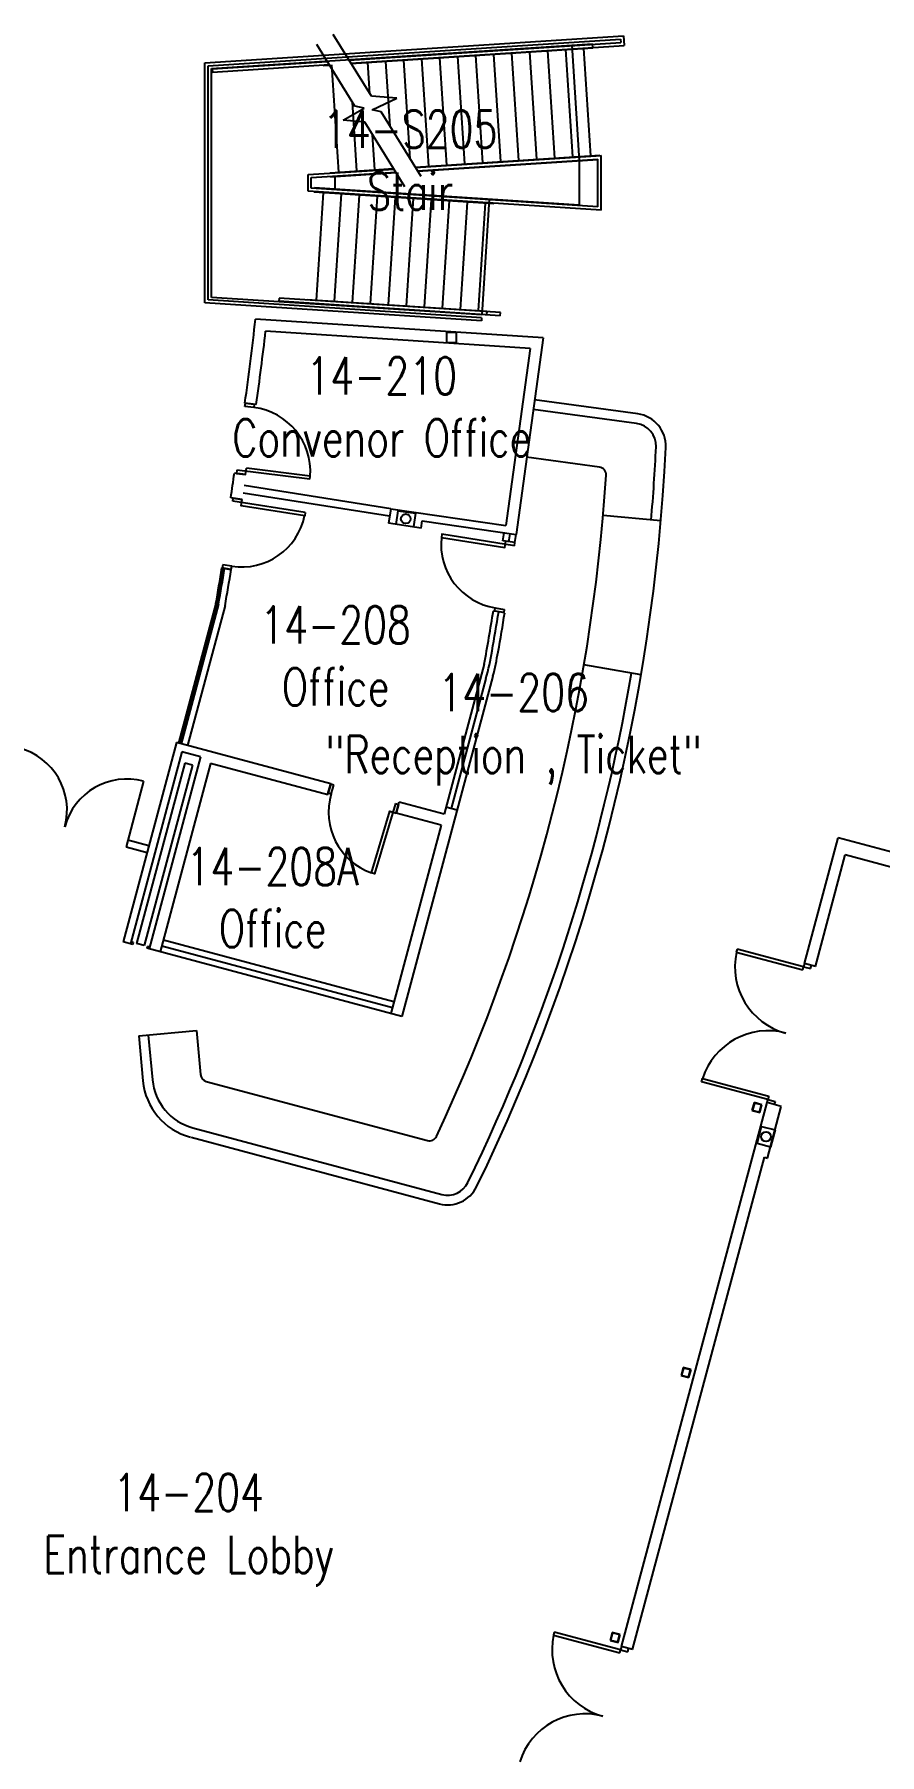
# Model space of a CAD drawing. Extents: x 11182 to 734459, y -1391328 to 152085.
# Drawn here: x 337183 to 350310, y -1372320 to -1345601 of the extents above; entities that cross this region are included whole.
import ezdxf
from ezdxf.enums import TextEntityAlignment as Align

# ---------------------------------------------------------------- set-up
doc = ezdxf.new("R2010")
doc.units = 0
doc.header["$LTSCALE"] = 500
doc.header["$MEASUREMENT"] = 0
for name, color, linetype in [('0_room_data', 7, 'CONTINUOUS'), ('1_Wall_Exist', 251, 'CONTINUOUS'), ('3_Text', 7, 'CONTINUOUS')]:
    doc.layers.add(name, color=color, linetype=linetype)
doc.styles.add('1_200', font='simplex.shx', dxfattribs={"width": 0.75, "height": 460})

# ---------------------------------------------------------------- blocks, each defined once
blk = doc.blocks.new('room_data')
at = {"layer": '3_Text', "style": '1_200', "width": 0.75}
for tag, p in [('ROOMNUM', (0, 0)), ('ROOMUSE', (0, -575))]:
    blk.add_attdef(tag, text='', height=345, dxfattribs=at).set_placement(p, align=Align.MIDDLE_CENTER)

msp = doc.modelspace()

# ---------------------------------------------------------------- linework, layer by layer
at = {"layer": '1_Wall_Exist'}
for p, q in [((339831, -1346044), (346334, -1345622)), ((339881, -1346091), (346287, -1345676)), ((339931, -1346130), (345851, -1345746)), ((342160, -1346716), (341568, -1345759)), ((342416, -1346558), (341823, -1345601)), ((342069, -1345999), (346290, -1345725)), ((342099, -1346047), (346343, -1345772)), ((345528, -1345767), (345645, -1347564)), ((345855, -1345811), (345851, -1345746)), ((346287, -1345676), (346290, -1345725)), ((346334, -1345622), (346343, -1345772)), ((339831, -1349772), (339831, -1346044)), ((339946, -1346137), (341730, -1346021)), ((339949, -1346187), (341760, -1346069)), ((341665, -1346025), (341664, -1346018)), ((342104, -1346055), (345855, -1345811)), ((342394, -1346523), (342362, -1346038)), ((342707, -1347029), (342642, -1346020)), ((343021, -1347535), (342921, -1346002)), ((343309, -1347650), (343200, -1345983)), ((343588, -1347632), (343480, -1345965)), ((343867, -1347614), (343759, -1345947)), ((344147, -1347596), (344039, -1345929)), ((344426, -1347577), (344318, -1345911)), ((344706, -1347559), (344598, -1345893)), ((344985, -1347541), (344877, -1345875)), ((345264, -1347523), (345156, -1345857)), ((345544, -1347505), (345436, -1345838)), ((345823, -1347487), (345715, -1345820)), ((339881, -1349725), (339881, -1346091)), ((339931, -1349686), (339931, -1346130)), ((339946, -1346137), (339949, -1346187)), ((341669, -1346083), (341668, -1346075)), ((341669, -1346083), (341765, -1346077)), ((341911, -1347741), (341803, -1346074)), ((342810, -1346592), (342416, -1346558)), ((342427, -1346773), (342810, -1346592)), ((341978, -1346931), (342303, -1346749)), ((342191, -1347722), (342122, -1346653)), ((342303, -1346749), (342160, -1346716)), ((342569, -1346806), (342427, -1346773)), ((343191, -1347810), (342569, -1346806)), ((342314, -1346964), (341978, -1346931)), ((342936, -1347968), (342314, -1346964)), ((342470, -1347704), (342435, -1347159)), ((343100, -1347663), (345963, -1347478)), ((343104, -1347671), (345983, -1347484)), ((343134, -1347719), (345933, -1347537)), ((343139, -1347726), (345933, -1347545)), ((345645, -1347564), (345645, -1348253)), ((345933, -1348279), (345933, -1347537)), ((345963, -1347485), (345963, -1347478)), ((345983, -1348332), (345983, -1347484)), ((341433, -1347779), (342765, -1347693)), ((341433, -1348037), (341433, -1347779)), ((341483, -1347826), (342795, -1347741)), ((341483, -1347990), (341483, -1347826)), ((341777, -1347749), (342761, -1347685)), ((341777, -1347757), (341777, -1347749)), ((341781, -1347814), (341780, -1347807)), ((341781, -1347814), (342799, -1347748)), ((341856, -1348007), (341856, -1347809)), ((345983, -1348332), (341433, -1348037)), ((345933, -1348279), (341483, -1347990)), ((341530, -1348044), (341529, -1348051)), ((344318, -1348232), (341529, -1348051)), ((345645, -1348253), (341533, -1347986)), ((341533, -1347986), (341533, -1347994)), ((341669, -1348060), (341561, -1349727)), ((341948, -1348078), (341840, -1349745)), ((342228, -1348096), (342120, -1349763)), ((342507, -1348115), (342399, -1349781)), ((342787, -1348133), (342679, -1349799)), ((343066, -1348151), (342958, -1349817)), ((343345, -1348169), (343237, -1349835)), ((343625, -1348187), (343517, -1349853)), ((343904, -1348205), (343796, -1349872)), ((344248, -1348162), (344131, -1349958)), ((344322, -1348175), (344323, -1348167)), ((344184, -1348223), (344076, -1349890)), ((344318, -1348232), (344319, -1348224)), ((344125, -1350051), (339831, -1349772)), ((344129, -1350001), (339881, -1349725)), ((344131, -1349958), (339931, -1349686)), ((340982, -1349697), (340978, -1349746)), ((344418, -1349970), (340978, -1349746)), ((344421, -1349920), (340982, -1349697)), ((341417, -1349775), (341417, -1349782)), ((341421, -1349718), (341421, -1349725)), ((341421, -1349718), (344210, -1349898)), ((345082, -1350313), (340617, -1350024)), ((344129, -1350001), (344125, -1350051)), ((344210, -1349898), (344206, -1349963)), ((344418, -1349970), (344421, -1349920)), ((344882, -1350479), (340774, -1350212)), ((343737, -1350233), (343585, -1350233)), ((343585, -1350233), (343585, -1350385)), ((343737, -1350385), (343737, -1350233)), ((345082, -1350313), (344664, -1353370)), ((343585, -1350385), (343737, -1350385)), ((344882, -1350479), (344506, -1353228)), ((340629, -1351351), (340452, -1351330)), ((346556, -1351496), (344950, -1351276)), ((346536, -1351645), (344930, -1351425)), ((345959, -1352323), (344828, -1352168)), ((340464, -1352439), (340288, -1352414)), ((341461, -1352512), (340329, -1352372)), ((342697, -1353085), (340425, -1352727)), ((342716, -1352968), (340439, -1352609)), ((340409, -1352825), (340233, -1352799)), ((341388, -1353027), (340262, -1352853)), ((342716, -1352968), (342680, -1353195)), ((342716, -1352968), (344506, -1353228)), ((343188, -1353268), (342680, -1353195)), ((343188, -1353268), (343204, -1353158)), ((343204, -1353158), (344664, -1353370)), ((346911, -1353158), (346015, -1353074)), ((344646, -1353495), (344457, -1353467)), ((344646, -1353495), (344664, -1353370)), ((340239, -1353912), (340095, -1353888)), ((340001, -1354442), (339421, -1356609)), ((340018, -1354446), (339437, -1356613)), ((340043, -1354452), (339462, -1356620)), ((340144, -1354474), (339562, -1356647)), ((344488, -1354584), (344312, -1354555)), ((344170, -1355381), (343546, -1357713)), ((346604, -1355548), (345718, -1355394)), ((344304, -1355569), (342889, -1360855)), ((344196, -1355608), (343655, -1357626)), ((339390, -1356601), (338562, -1359696)), ((339474, -1356745), (338676, -1359727)), ((341787, -1357242), (339390, -1356601)), ((339763, -1356823), (339474, -1356745)), ((339517, -1356919), (338767, -1359720)), ((339639, -1356951), (338889, -1359753)), ((339763, -1356823), (338965, -1359804)), ((339920, -1356927), (339137, -1359850)), ((339639, -1356951), (339517, -1356919)), ((341741, -1357414), (339920, -1356927)), ((338879, -1357201), (338606, -1358221)), ((341736, -1357413), (341787, -1357242)), ((342799, -1357698), (342847, -1357526)), ((343546, -1357713), (342847, -1357526)), ((343500, -1357885), (342801, -1357698)), ((343747, -1357650), (343575, -1357604)), ((343500, -1357885), (342717, -1360809)), ((349141, -1360034), (349665, -1358078)), ((361952, -1361367), (349665, -1358078)), ((338606, -1358221), (338933, -1358309)), ((338635, -1358111), (338962, -1358199)), ((349313, -1360080), (349777, -1358346)), ((360371, -1361182), (349777, -1358346)), ((338709, -1359736), (338562, -1359696)), ((338717, -1359707), (338683, -1359698)), ((339186, -1359667), (342766, -1360625)), ((338717, -1359707), (338709, -1359736)), ((338889, -1359753), (338767, -1359720)), ((338939, -1359766), (338931, -1359795)), ((342889, -1360855), (338931, -1359795)), ((338973, -1359775), (338939, -1359766)), ((339162, -1359758), (342742, -1360717)), ((348097, -1359807), (348084, -1359856)), ((348084, -1359856), (349115, -1360132)), ((349128, -1360083), (348097, -1359807)), ((349115, -1360132), (349128, -1360083)), ((349141, -1360034), (349128, -1360083)), ((349128, -1360083), (349238, -1360112)), ((349313, -1360080), (349141, -1360034)), ((349251, -1360063), (349141, -1360034)), ((349238, -1360112), (349251, -1360063)), ((338803, -1361158), (339699, -1361075)), ((338803, -1361158), (338867, -1361855)), ((338952, -1361144), (339017, -1361841)), ((339699, -1361075), (339762, -1361758)), ((347546, -1361868), (347559, -1361819)), ((347559, -1361819), (348589, -1362095)), ((339851, -1361863), (343287, -1362783)), ((348576, -1362144), (347546, -1361868)), ((348589, -1362095), (348576, -1362144)), ((346301, -1370643), (348563, -1362193)), ((348361, -1362192), (348328, -1362315)), ((348328, -1362315), (348450, -1362348)), ((348365, -1362200), (348335, -1362310)), ((348335, -1362310), (348446, -1362340)), ((348483, -1362225), (348361, -1362192)), ((348475, -1362229), (348365, -1362200)), ((348446, -1362340), (348475, -1362229)), ((348450, -1362348), (348483, -1362225)), ((348563, -1362193), (348576, -1362144)), ((348783, -1362252), (348563, -1362193)), ((348673, -1362223), (348563, -1362193)), ((348568, -1363055), (348783, -1362252)), ((348576, -1362144), (348686, -1362174)), ((348686, -1362174), (348673, -1362223)), ((339643, -1362584), (343511, -1363619)), ((339618, -1362732), (343472, -1363764)), ((346473, -1370689), (348520, -1363042)), ((348520, -1363042), (348568, -1363055)), ((347259, -1366307), (347226, -1366430)), ((347263, -1366315), (347234, -1366425)), ((347382, -1366340), (347259, -1366307)), ((347374, -1366344), (347263, -1366315)), ((347344, -1366455), (347374, -1366344)), ((347349, -1366463), (347382, -1366340)), ((347226, -1366430), (347349, -1366463)), ((347234, -1366425), (347344, -1366455)), ((345257, -1370416), (345244, -1370465)), ((345244, -1370465), (346275, -1370741)), ((346288, -1370692), (345257, -1370416)), ((346157, -1370422), (346124, -1370545)), ((346124, -1370545), (346247, -1370578)), ((346162, -1370430), (346132, -1370540)), ((346132, -1370540), (346242, -1370570)), ((346280, -1370455), (346157, -1370422)), ((346272, -1370460), (346162, -1370430)), ((346242, -1370570), (346272, -1370460)), ((346247, -1370578), (346280, -1370455)), ((346301, -1370643), (346288, -1370692)), ((346473, -1370689), (346301, -1370643)), ((346411, -1370672), (346301, -1370643)), ((346275, -1370741), (346288, -1370692)), ((346288, -1370692), (346398, -1370721)), ((346398, -1370721), (346411, -1370672))]:
    msp.add_line(p, q, dxfattribs=at)
for points in [[(340452, -1351380), (340459, -1351330), (340598, -1351347), (340591, -1351397)], [(340109, -1353841), (340101, -1353891), (340239, -1353912), (340247, -1353863)], [(344479, -1354532), (344471, -1354581), (344333, -1354559), (344341, -1354510)]]:
    msp.add_lwpolyline(points, close=True, dxfattribs=at)
for points in [[(340329, -1352372), (340323, -1352422), (340462, -1352439), (340475, -1352340)], [(341461, -1352512), (341467, -1352463), (340475, -1352340)], [(340262, -1352853), (340269, -1352804), (340408, -1352825)], [(341388, -1353027), (341381, -1353077), (340392, -1352924), (340408, -1352825)], [(344637, -1353544), (343512, -1353364), (343504, -1353413), (344491, -1353572), (344507, -1353473)], [(344637, -1353544), (344645, -1353495), (344507, -1353473)]]:
    msp.add_lwpolyline(points, dxfattribs=at)
at = {"layer": '1_Wall_Exist', "flags": 128}
for points in [[(342799, -1353212), (342830, -1352999), (343102, -1353039), (343072, -1353252)], [(348407, -1362827), (348478, -1362562), (348686, -1362617), (348614, -1362883), (348407, -1362827)]]:
    msp.add_lwpolyline(points, dxfattribs=at)
at = {"layer": '1_Wall_Exist', "elevation": 0}
msp.add_lwpolyline([(341833, -1357263), (341785, -1357249), (341745, -1357383), (341793, -1357397)], close=True, dxfattribs=at)
for points in [[(342792, -1357548), (342467, -1358640), (342419, -1358626), (342704, -1357668), (342800, -1357696)], [(342792, -1357548), (342840, -1357562), (342800, -1357696)]]:
    msp.add_lwpolyline(points, dxfattribs=at)
at = {"layer": '1_Wall_Exist'}
for centre in [(342951, -1353125), (348546, -1362722)]:
    msp.add_circle(centre, 75, dxfattribs=at)
for centre, radius, start, end in [((282069, -1343290), 58934, 352.15963, 353.4394), ((282069, -1343290), 59112, 352.16254, 353.27524), ((340467, -1352391), 1002, 355.9273, 82.8792), ((346488, -1351991), 350, 357.2618, 82.2141), ((346488, -1351991), 500, 357.2618, 82.2141), ((317559, -1350608), 29463, 334.0506, 357.2618), ((317559, -1350608), 29313, 355.0367, 357.2618), ((281919, -1344274), 58934, 351.68222, 352.06008), ((317559, -1350608), 28563, 334.9134, 356.3034), ((345942, -1352442), 120, 356.3034, 82.2141), ((340399, -1352872), 1002, 261.256, 348.2079), ((344501, -1353520), 1002, 173.8767, 260.8286), ((281907, -1344272), 63223, 351.6367, 351.75139), ((281907, -1344272), 63318, 351.6367, 351.75139), ((281919, -1344274), 58966, 350.06963, 350.6159), ((281919, -1344274), 58983, 350.0689, 350.61589), ((281919, -1344274), 59008, 350.0678, 350.61586), ((281919, -1344274), 59112, 350.06336, 350.61577), ((281930, -1344277), 63223, 349.8845, 350.64379), ((281919, -1344274), 63318, 350.08539, 350.64276), ((282013, -1344290), 63318, 350.08539, 350.64356), ((339366, -1354315), 5000, 345.0125, 350.0854), ((339366, -1354315), 5095, 345.7498, 350.0854), ((317559, -1350608), 29313, 334.0506, 350.3475), ((336691, -1357650), 999, 345.0125, 75.0125), ((338621, -1358166), 999, 75.0125, 165.0125), ((342754, -1357681, 0), 1002, 163.5106, 250.4625), ((349129, -1360083), 1067, 167.6131, 254.9475), ((348577, -1362144), 1067, 75.0776, 162.412), ((339882, -1361747), 120, 185.267, 255.0125), ((339863, -1361763), 1000, 185.267, 255.0125), ((339863, -1361763), 850, 185.267, 255.0125), ((343318, -1362667), 120, 255.0125, 334.9134), ((343601, -1363281), 350, 255.0125, 334.0506), ((343601, -1363281), 500, 255.0125, 334.0506), ((346289, -1370692), 1067, 167.6131, 254.9475), ((345737, -1372754), 1067, 75.0776, 162.412)]:
    msp.add_arc(centre, radius, start, end, dxfattribs=at)

# ---------------------------------------------------------------- block references
at = {"layer": '0_room_data', "xscale": 1.674561601624805, "yscale": 1.674561601624805, "zscale": 1.674561601624805}
for p, values in [((343019, -1347074), {'ROOMNUM': '14-S205', 'ROOMUSE': 'Stair'}), ((342578, -1350905), {'ROOMNUM': '14-210', 'ROOMUSE': 'Convenor Office'}), ((341860, -1354773), {'ROOMNUM': '14-208', 'ROOMUSE': 'Office'}), ((344627, -1355822), {'ROOMNUM': '14-206', 'ROOMUSE': '"Reception , Ticket"'}), ((340882, -1358527), {'ROOMNUM': '14-208A', 'ROOMUSE': 'Office'}), ((339579, -1368248), {'ROOMNUM': '14-204', 'ROOMUSE': 'Entrance Lobby'})]:
    msp.add_blockref('room_data', p, dxfattribs=at).add_auto_attribs(values)

doc.saveas('drawing.dxf')
